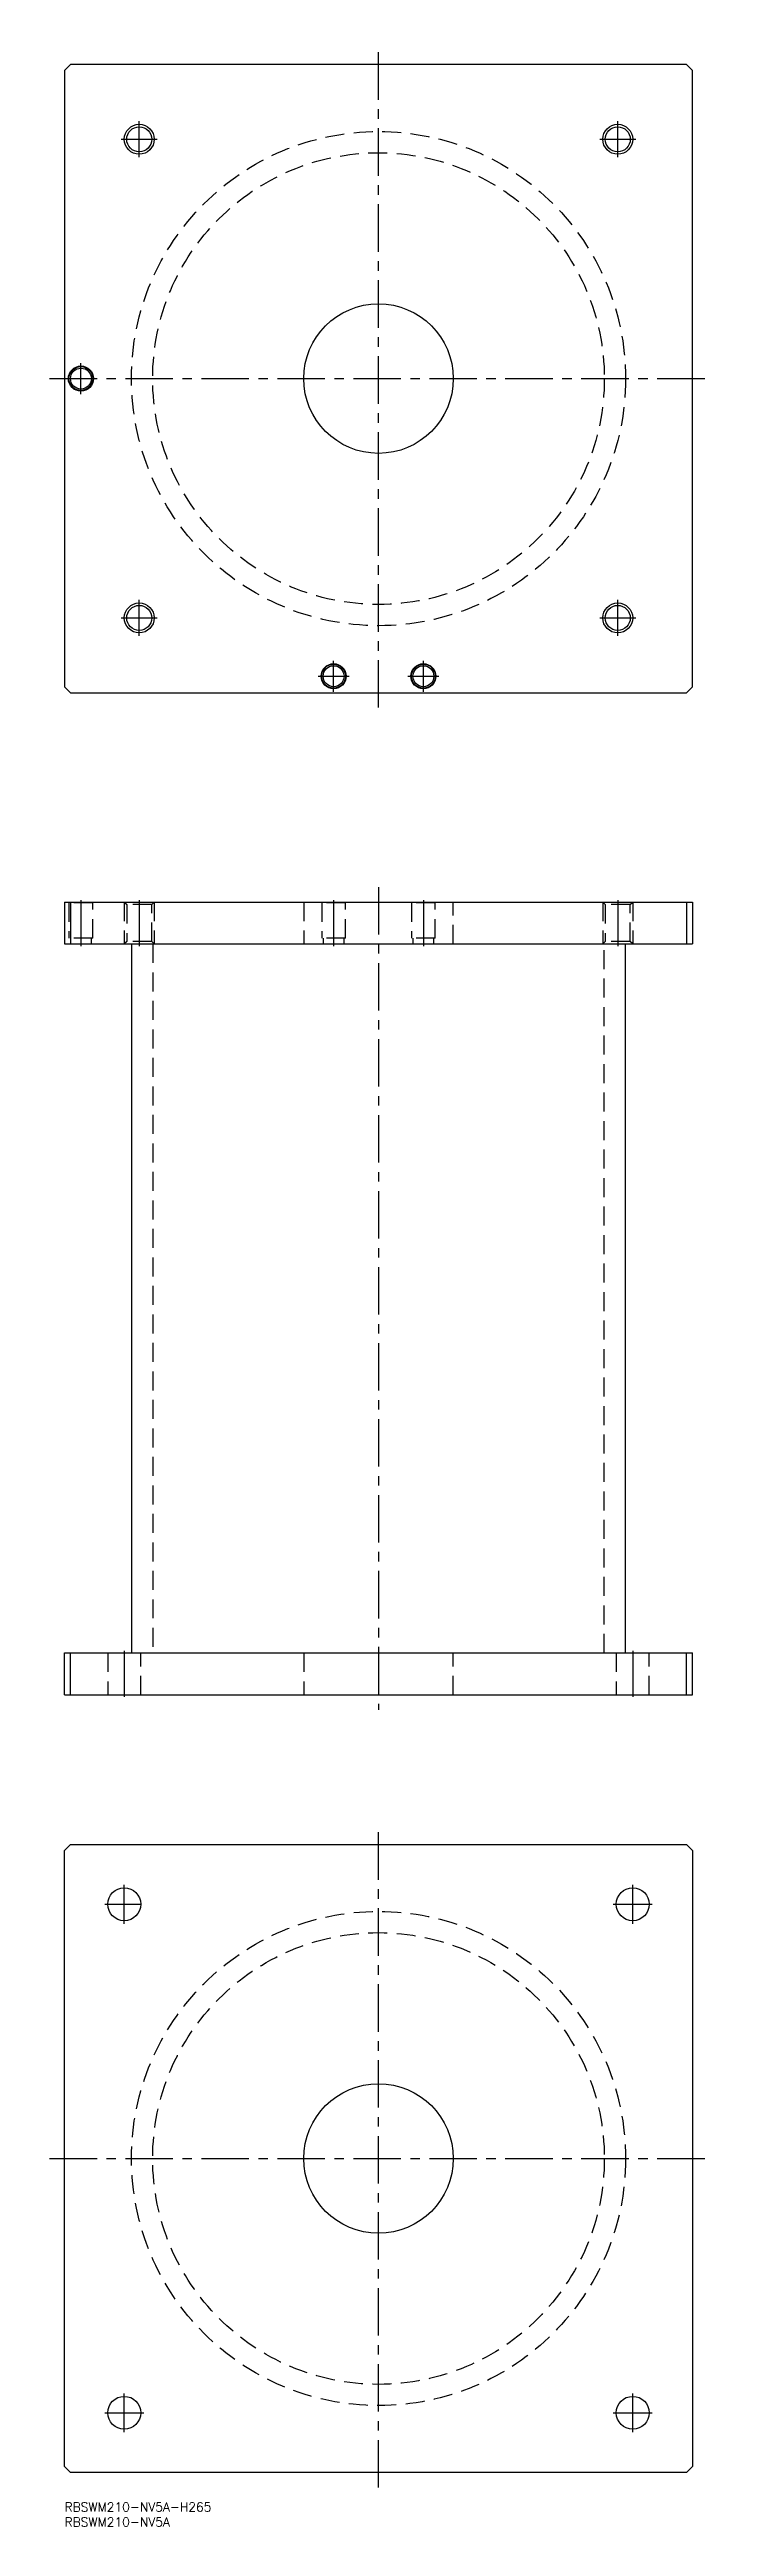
# Model space of a CAD drawing. Extents: x -5 to 215, y -8 to 820.
import ezdxf

# ---------------------------------------------------------------- set-up
doc = ezdxf.new("R2010")
doc.units = 0
doc.header["$LTSCALE"] = 0.5
doc.linetypes.add('CENTER', pattern=[50.8, 31.75, -6.35, 6.35, -6.35])
doc.linetypes.add('DASHED', pattern=[19.05, 12.7, -6.35])
for name, color, linetype in [('MSM_CENTER', 1, 'CENTER'), ('MSM_CONTINUOUS', 7, 'CONTINUOUS'), ('MSM_DASHED', 4, 'DASHED'), ('MSM_NARROW', 5, 'CONTINUOUS'), ('MSM_PART_NUMBER', 7, 'CONTINUOUS')]:
    doc.layers.add(name, color=color, linetype=linetype)
doc.styles.get("Standard").update_dxf_attribs({"font": 'txt.shx', "height": 3, "bigfont": 'bigfont.shx'})

msp = doc.modelspace()

# ---------------------------------------------------------------- linework, layer by layer
at = {"layer": 'MSM_CENTER'}
for p, q in [((105, 600), (105, 820)), ((25, 784), (25, 796)), ((185, 784), (185, 796)), ((19, 790), (31, 790)), ((179, 790), (191, 790)), ((5.5, 704.8), (5.5, 715.2)), ((-5, 710), (215, 710)), ((19, 630), (31, 630)), ((25, 624), (25, 636)), ((179, 630), (191, 630)), ((185, 624), (185, 636)), ((90, 605.3), (90, 615.7)), ((120, 605.3), (120, 615.7)), ((84.8, 610.5), (95.2, 610.5)), ((114.8, 610.5), (125.2, 610.5)), ((105, 540), (105, 265)), ((5.5, 535.7), (5.5, 520.3)), ((25, 535.7), (25, 520.3)), ((90, 535.7), (90, 520.3)), ((120, 535.7), (120, 520.3)), ((185, 535.7), (185, 520.3)), ((20, 284.7), (20, 269.3)), ((190, 284.7), (190, 269.3)), ((105, 5), (105, 225)), ((13.5, 200), (25.775, 200)), ((20, 193.5), (20, 206.5)), ((183.5, 200), (196.5, 200)), ((190, 193.5), (190, 206.5)), ((-5, 115), (215, 115)), ((20, 23.5), (20, 36.5)), ((190, 23.5), (190, 36.5)), ((13.5, 30), (26.5, 30)), ((183.5, 30), (196.5, 30))]:
    msp.add_line(p, q, dxfattribs=at)
at = {"layer": 'MSM_CONTINUOUS'}
for p, q in [((2, 815), (0, 813)), ((0, 813), (0, 607)), ((208, 815), (2, 815)), ((210, 813), (208, 815)), ((210, 607), (210, 813)), ((0, 607), (2, 605)), ((2, 605), (208, 605)), ((208, 605), (210, 607)), ((0, 535), (210, 535)), ((0, 535), (0, 521)), ((2, 535), (2, 521)), ((208, 535), (208, 521)), ((210, 535), (210, 521)), ((0, 521), (210, 521)), ((22.4, 521), (22.4, 284)), ((187.6, 284), (187.6, 521)), ((0, 270), (0, 284)), ((0, 284), (210, 284)), ((2, 270), (2, 284)), ((208, 270), (208, 284)), ((210, 270), (210, 284)), ((0, 270), (210, 270)), ((0, 218), (2, 220)), ((0, 12), (0, 218)), ((2, 220), (208, 220)), ((208, 220), (210, 218)), ((210, 218), (210, 12)), ((2, 10), (0, 12)), ((208, 10), (2, 10)), ((210, 12), (208, 10))]:
    msp.add_line(p, q, dxfattribs=at)
for centre, radius in [((25, 790), 4.188), ((185, 790), 4.188), ((105, 710), 25), ((5.5, 710), 4.2), ((5.5, 710), 4), ((5.5, 710), 3.5), ((25, 630), 4.188), ((185, 630), 4.188), ((90, 610.5), 4.2), ((90, 610.5), 4), ((90, 610.5), 3.5), ((120, 610.5), 4.2), ((120, 610.5), 4), ((120, 610.5), 3.5), ((20, 200), 5.5), ((190, 200), 5.5), ((105, 115), 25), ((20, 30), 5.5), ((190, 30), 5.5)]:
    msp.add_circle(centre, radius, dxfattribs=at)
at = {"layer": 'MSM_DASHED'}
for p, q in [((1.3, 535), (1.5, 534.8)), ((1.5, 534.8), (1.5, 523)), ((9.5, 534.8), (1.5, 534.8)), ((9.5, 534.8), (9.7, 535)), ((9.5, 523), (9.5, 534.8)), ((20, 535), (20.812, 534.188)), ((20, 535), (20, 521)), ((20.812, 534.188), (20.812, 521.812)), ((29.188, 534.188), (20.812, 534.188)), ((29.188, 534.188), (30, 535)), ((29.188, 521.812), (29.188, 534.188)), ((30, 535), (30, 521)), ((80, 535), (80, 521)), ((85.8, 535), (86, 534.8)), ((86, 534.8), (86, 523)), ((94, 534.8), (86, 534.8)), ((94, 534.8), (94.2, 535)), ((94, 523), (94, 534.8)), ((115.8, 535), (116, 534.8)), ((116, 534.8), (116, 523)), ((124, 534.8), (116, 534.8)), ((124, 534.8), (124.2, 535)), ((124, 523), (124, 534.8)), ((130, 521), (130, 535)), ((180, 535), (180.812, 534.188)), ((180, 535), (180, 521)), ((180.812, 534.188), (180.812, 521.812)), ((189.188, 534.188), (180.812, 534.188)), ((189.188, 534.188), (190, 535)), ((189.188, 521.812), (189.188, 534.188)), ((190, 535), (190, 521)), ((9.5, 523), (1.5, 523)), ((9, 521), (9, 523)), ((20.812, 521.812), (20, 521)), ((29.188, 521.812), (20.812, 521.812)), ((30, 521), (29.188, 521.812)), ((94, 523), (86, 523)), ((86.5, 523), (86.5, 521)), ((93.5, 521), (93.5, 523)), ((124, 523), (116, 523)), ((116.5, 523), (116.5, 521)), ((123.5, 521), (123.5, 523)), ((180.812, 521.812), (180, 521)), ((189.188, 521.812), (180.812, 521.812)), ((190, 521), (189.188, 521.812)), ((29.5, 521), (29.5, 284)), ((180.5, 284), (180.5, 521)), ((14.5, 284), (14.5, 270)), ((25.5, 270), (25.5, 284)), ((80, 284), (80, 270)), ((130, 270), (130, 284)), ((184.5, 284), (184.5, 270)), ((195.5, 270), (195.5, 284))]:
    msp.add_line(p, q, dxfattribs=at)
for centre, radius in [((105, 710), 82.6), ((105, 710), 75.5), ((105, 115), 82.6), ((105, 115), 75.5)]:
    msp.add_circle(centre, radius, dxfattribs=at)
at = {"layer": 'MSM_NARROW'}
for centre in [(25, 790), (185, 790), (25, 630), (185, 630)]:
    msp.add_circle(centre, 5, dxfattribs=at)

# ---------------------------------------------------------------- texts
at = {"layer": 'MSM_PART_NUMBER'}
for s, p in [('RBSWM210-NV5A-H265', (0, -3)), ('RBSWM210-NV5A', (0, -8))]:
    msp.add_text(s, height=3, dxfattribs=at).set_placement(p)

doc.saveas('drawing.dxf')
